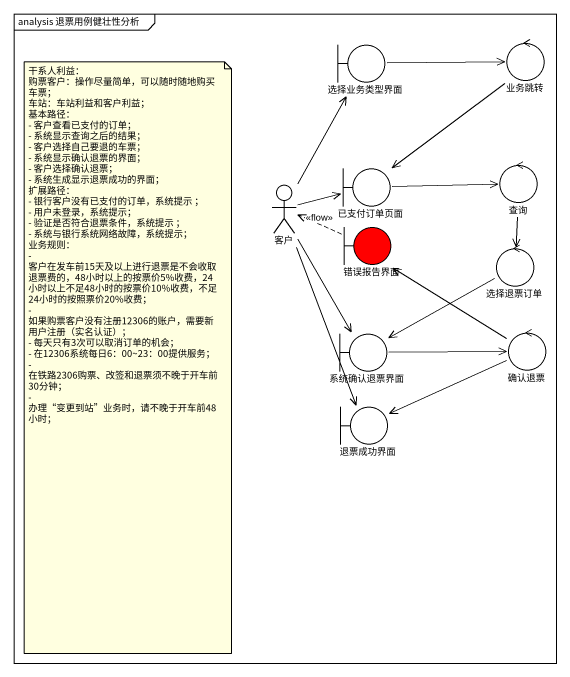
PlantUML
@startuml
mainframe analysis 退票用例健壮性分析
boundary 选择业务类型界面
control 业务跳转
actor 客户
boundary 已支付订单页面
control 查询
boundary 错误报告界面 #FF0000
control 选择退票订单
boundary 系统确认退票界面
control 确认退票
boundary 退票成功界面
选择业务类型界面 -right-> 业务跳转
业务跳转 --> 已支付订单页面
客户 -up-> 选择业务类型界面
客户 -right-> 已支付订单页面
客户 --> 系统确认退票界面
客户 --> 退票成功界面
已支付订单页面 -right-> 查询
查询 --> 选择退票订单
错误报告界面 .left.> 客户 : <<flow>>
选择退票订单 -left-> 系统确认退票界面
系统确认退票界面 -right-> 确认退票
确认退票 -up-> 错误报告界面
确认退票 -left-> 退票成功界面
note as N1
  干系人利益：
  购票客户：操作尽量简单，可以随时随地购买车票；
  车站：车站利益和客户利益；
  基本路径：
  - 客户查看已支付的订单；
  - 系统显示查询之后的结果；
  - 客户选择自己要退的车票；
  - 系统显示确认退票的界面；
  - 客户选择确认退票；
  - 系统生成显示退票成功的界面；
  扩展路径：
  - 银行客户没有已支付的订单，系统提示 ；
  - 用户未登录，系统提示；
  - 验证是否符合退票条件，系统提示 ；
  - 系统与银行系统网络故障，系统提示；
  业务规则：
  - 客户在发车前15天及以上进行退票是不会收取退票费的，48小时以上的按票价5%收费，24小时以上不足48小时的按票价10%收费，不足24小时的按照票价20%收费；
  - 如果购票客户没有注册12306的账户，需要新用户注册（实名认证）；
  - 每天只有3次可以取消订单的机会；
  - 在12306系统每日6：00~23：00提供服务；
  - 在铁路2306购票、改签和退票须不晚于开车前30分钟；
  - 办理“变更到站”业务时，请不晚于开车前48小时；
end note
@enduml
